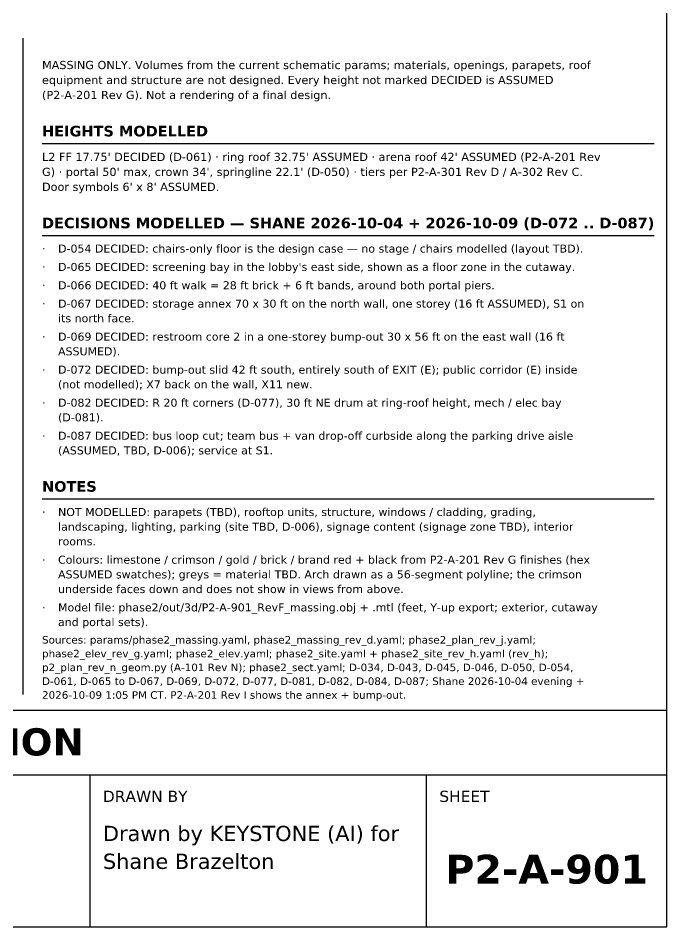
# Model space of a CAD drawing. Header units: inches. Extents: x 0.5 to 16.5, y 0.5 to 10.5.
# Drawn here: x 12.45 to 16.5, y 0.5 to 6.17 of the extents above; entities that cross this region are included whole.
import ezdxf
from ezdxf.enums import TextEntityAlignment as Align

# ---------------------------------------------------------------- set-up
doc = ezdxf.new("R2010")
doc.units = ezdxf.units.IN
doc.header["$MEASUREMENT"] = 0
doc.layers.add('A-ANNO-TEXT', color=7, linetype='Continuous')
doc.layers.add('G-ANNO-TTLB', color=7, linetype='Continuous')
doc.styles.add('KS-BOLD', font='DejaVuSans-Bold.ttf')
doc.styles.add('KS-REG', font='DejaVuSans.ttf')

msp = doc.modelspace()

# ---------------------------------------------------------------- linework, layer by layer
at = {"layer": 'A-ANNO-TEXT'}
for p, q in [((12.48, 6.05), (12.48, 1.95)), ((12.6, 5.3911), (16.42, 5.3911)), ((12.6, 4.8173), (16.42, 4.8173)), ((12.6, 3.1723), (16.42, 3.1723))]:
    msp.add_line(p, q, dxfattribs=at)
at = {"layer": 'G-ANNO-TTLB'}
for p, q in [((0.5, 1.45), (16.5, 1.45)), ((12.9, 0.5), (12.9, 1.45)), ((15, 0.5), (15, 1.45))]:
    msp.add_line(p, q, dxfattribs=at)
for points in [[(0.5, 0.5), (16.5, 0.5), (16.5, 10.5), (0.5, 10.5)], [(0.5, 1.45), (16.5, 1.45), (16.5, 1.85), (0.5, 1.85)]]:
    msp.add_lwpolyline(points, close=True, dxfattribs=at)

# ---------------------------------------------------------------- texts
at = {"layer": 'A-ANNO-TEXT'}
for s, height, style, p in [('MASSING ONLY. Volumes from the current schematic params; materials, openings, parapets, roof', 0.051, 'KS-REG', (12.6, 5.8565)), ('equipment and structure are not designed. Every height not marked DECIDED is ASSUMED', 0.051, 'KS-REG', (12.6, 5.763)), ('(P2-A-201 Rev G). Not a rendering of a final design.', 0.051, 'KS-REG', (12.6, 5.6695)), ('HEIGHTS MODELLED', 0.066, 'KS-BOLD', (12.6, 5.4361)), ("L2 FF 17.75' DECIDED (D-061) · ring roof 32.75' ASSUMED · arena roof 42' ASSUMED (P2-A-201 Rev", 0.051, 'KS-REG', (12.6, 5.2826)), ("G) · portal 50' max, crown 34', springline 22.1' (D-050) · tiers per P2-A-301 Rev D / A-302 Rev C.", 0.051, 'KS-REG', (12.6, 5.1891)), ("Door symbols 6' x 8' ASSUMED.", 0.051, 'KS-REG', (12.6, 5.0956)), ('DECISIONS MODELLED — SHANE 2026-10-04 + 2026-10-09 (D-072 .. D-087)', 0.066, 'KS-BOLD', (12.6, 4.8623)), ('·', 0.05, 'KS-REG', (12.6, 4.7106)), ('D-054 DECIDED: chairs-only floor is the design case — no stage / chairs modelled (layout TBD).', 0.05, 'KS-REG', (12.7, 4.7106)), ('·', 0.05, 'KS-REG', (12.6, 4.596)), ("D-065 DECIDED: screening bay in the lobby's east side, shown as a floor zone in the cutaway.", 0.05, 'KS-REG', (12.7, 4.596)), ('·', 0.05, 'KS-REG', (12.6, 4.4814)), ('D-066 DECIDED: 40 ft walk = 28 ft brick + 6 ft bands, around both portal piers.', 0.05, 'KS-REG', (12.7, 4.4814)), ('·', 0.05, 'KS-REG', (12.6, 4.3668)), ('D-067 DECIDED: storage annex 70 x 30 ft on the north wall, one storey (16 ft ASSUMED), S1 on', 0.05, 'KS-REG', (12.7, 4.3668)), ('its north face.', 0.05, 'KS-REG', (12.7, 4.2752)), ('D-069 DECIDED: restroom core 2 in a one-storey bump-out 30 x 56 ft on the east wall (16 ft', 0.05, 'KS-REG', (12.7, 4.1606)), ('·', 0.05, 'KS-REG', (12.6, 4.1606)), ('ASSUMED).', 0.05, 'KS-REG', (12.7, 4.0689)), ('·', 0.05, 'KS-REG', (12.6, 3.9543)), ('D-072 DECIDED: bump-out slid 42 ft south, entirely south of EXIT (E); public corridor (E) inside', 0.05, 'KS-REG', (12.7, 3.9543)), ('(not modelled); X7 back on the wall, X11 new.', 0.05, 'KS-REG', (12.7, 3.8627)), ('·', 0.05, 'KS-REG', (12.6, 3.7481)), ('D-082 DECIDED: R 20 ft corners (D-077), 30 ft NE drum at ring-roof height, mech / elec bay', 0.05, 'KS-REG', (12.7, 3.7481)), ('(D-081).', 0.05, 'KS-REG', (12.7, 3.6564)), ('D-087 DECIDED: bus loop cut; team bus + van drop-off curbside along the parking drive aisle', 0.05, 'KS-REG', (12.7, 3.5418)), ('·', 0.05, 'KS-REG', (12.6, 3.5418)), ('(ASSUMED, TBD, D-006); service at S1.', 0.05, 'KS-REG', (12.7, 3.4502)), ('NOTES', 0.066, 'KS-BOLD', (12.6, 3.2173)), ('·', 0.05, 'KS-REG', (12.6, 3.0656)), ('NOT MODELLED: parapets (TBD), rooftop units, structure, windows / cladding, grading,', 0.05, 'KS-REG', (12.7, 3.0656)), ('landscaping, lighting, parking (site TBD, D-006), signage content (signage zone TBD), interior', 0.05, 'KS-REG', (12.7, 2.9739)), ('rooms.', 0.05, 'KS-REG', (12.7, 2.8823)), ('·', 0.05, 'KS-REG', (12.6, 2.7677)), ('Colours: limestone / crimson / gold / brick / brand red + black from P2-A-201 Rev G finishes (hex', 0.05, 'KS-REG', (12.7, 2.7677)), ('ASSUMED swatches); greys = material TBD. Arch drawn as a 56-segment polyline; the crimson', 0.05, 'KS-REG', (12.7, 2.676)), ('underside faces down and does not show in views from above.', 0.05, 'KS-REG', (12.7, 2.5843)), ('·', 0.05, 'KS-REG', (12.6, 2.4698)), ('Model file: phase2/out/3d/P2-A-901_RevF_massing.obj + .mtl (feet, Y-up export; exterior, cutaway', 0.05, 'KS-REG', (12.7, 2.4698)), ('and portal sets).', 0.05, 'KS-REG', (12.7, 2.3781)), ('Sources: params/phase2_massing.yaml, phase2_massing_rev_d.yaml; phase2_plan_rev_j.yaml;', 0.047, 'KS-REG', (12.6, 2.269)), ('phase2_elev_rev_g.yaml; phase2_elev.yaml; phase2_site.yaml + phase2_site_rev_h.yaml (rev_h);', 0.047, 'KS-REG', (12.6, 2.1828)), ('p2_plan_rev_n_geom.py (A-101 Rev N); phase2_sect.yaml; D-034, D-043, D-045, D-046, D-050, D-054,', 0.047, 'KS-REG', (12.6, 2.0967)), ('D-061, D-065 to D-067, D-069, D-072, D-077, D-081, D-082, D-084, D-087; Shane 2026-10-04 evening +', 0.047, 'KS-REG', (12.6, 2.0105)), ('2026-10-09 1:05 PM CT. P2-A-201 Rev I shows the annex + bump-out.', 0.047, 'KS-REG', (12.6, 1.9243))]:
    msp.add_text(s, height=height, dxfattribs=dict(at, style=style)).set_placement(p)
at = {"layer": 'G-ANNO-TTLB', "style": 'KS-BOLD'}
for s, height, p in [('PRELIMINARY — CONCEPTUAL DESIGN — NOT FOR CONSTRUCTION', 0.17, (8.5, 1.57)), ('P2-A-901', 0.18, (15.75, 0.77))]:
    msp.add_text(s, height=height, dxfattribs=at).set_placement(p, align=Align.CENTER)
at = {"layer": 'G-ANNO-TTLB', "style": 'KS-REG'}
for s, height, p in [('DRAWN BY', 0.07, (12.98, 1.28)), ('SHEET', 0.07, (15.08, 1.28)), ('Drawn by KEYSTONE (AI) for', 0.095, (12.98, 1.0358)), ('Shane Brazelton', 0.095, (12.98, 0.8617))]:
    msp.add_text(s, height=height, dxfattribs=at).set_placement(p)

doc.saveas('drawing.dxf')
